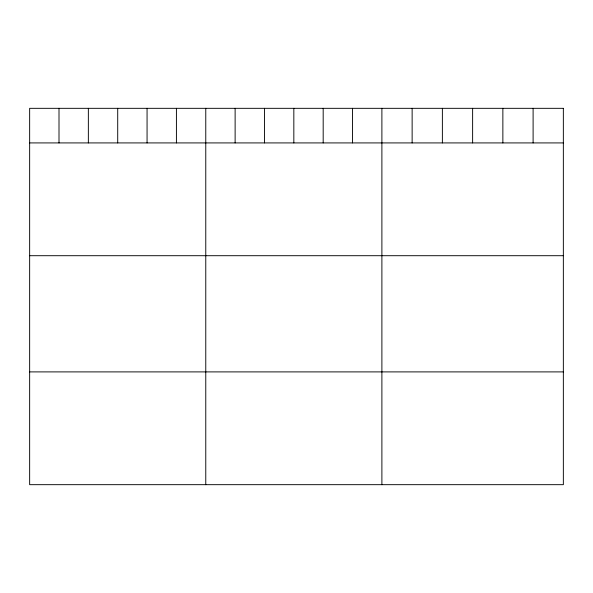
<?xml version="1.0" encoding="UTF-8"?>
<svg xmlns="http://www.w3.org/2000/svg" width="593" height="593" viewBox="0 0 593 593"><rect width="100%" height="100%" fill="white"/><g stroke="black" fill="none" stroke-linecap="round" stroke-linejoin="round"><path stroke-width="0.89" d="M29.65 142.92L563.35 142.92M29.65 255.702L563.35 255.702M29.65 371.9L563.35 371.9M533.107 108.326L533.107 142.92M502.864 108.326L502.864 142.92M472.621 108.326L472.621 142.92M442.378 108.326L442.378 142.92M412.135 108.326L412.135 142.92M381.892 108.326L381.892 484.674M352.538 108.326L352.538 142.92M323.185 108.326L323.185 142.92M293.831 108.326L293.831 142.92M264.478 108.326L264.478 142.92M235.124 108.326L235.124 142.92M205.771 108.326L205.771 484.674M176.417 108.326L176.417 142.92M147.064 108.326L147.064 142.92M117.71 108.326L117.71 142.92M88.357 108.326L88.357 142.92M59.003 108.326L59.003 142.92M563.35 108.326L29.65 108.326L29.65 484.674L563.35 484.674L563.35 108.326"/></g></svg>
